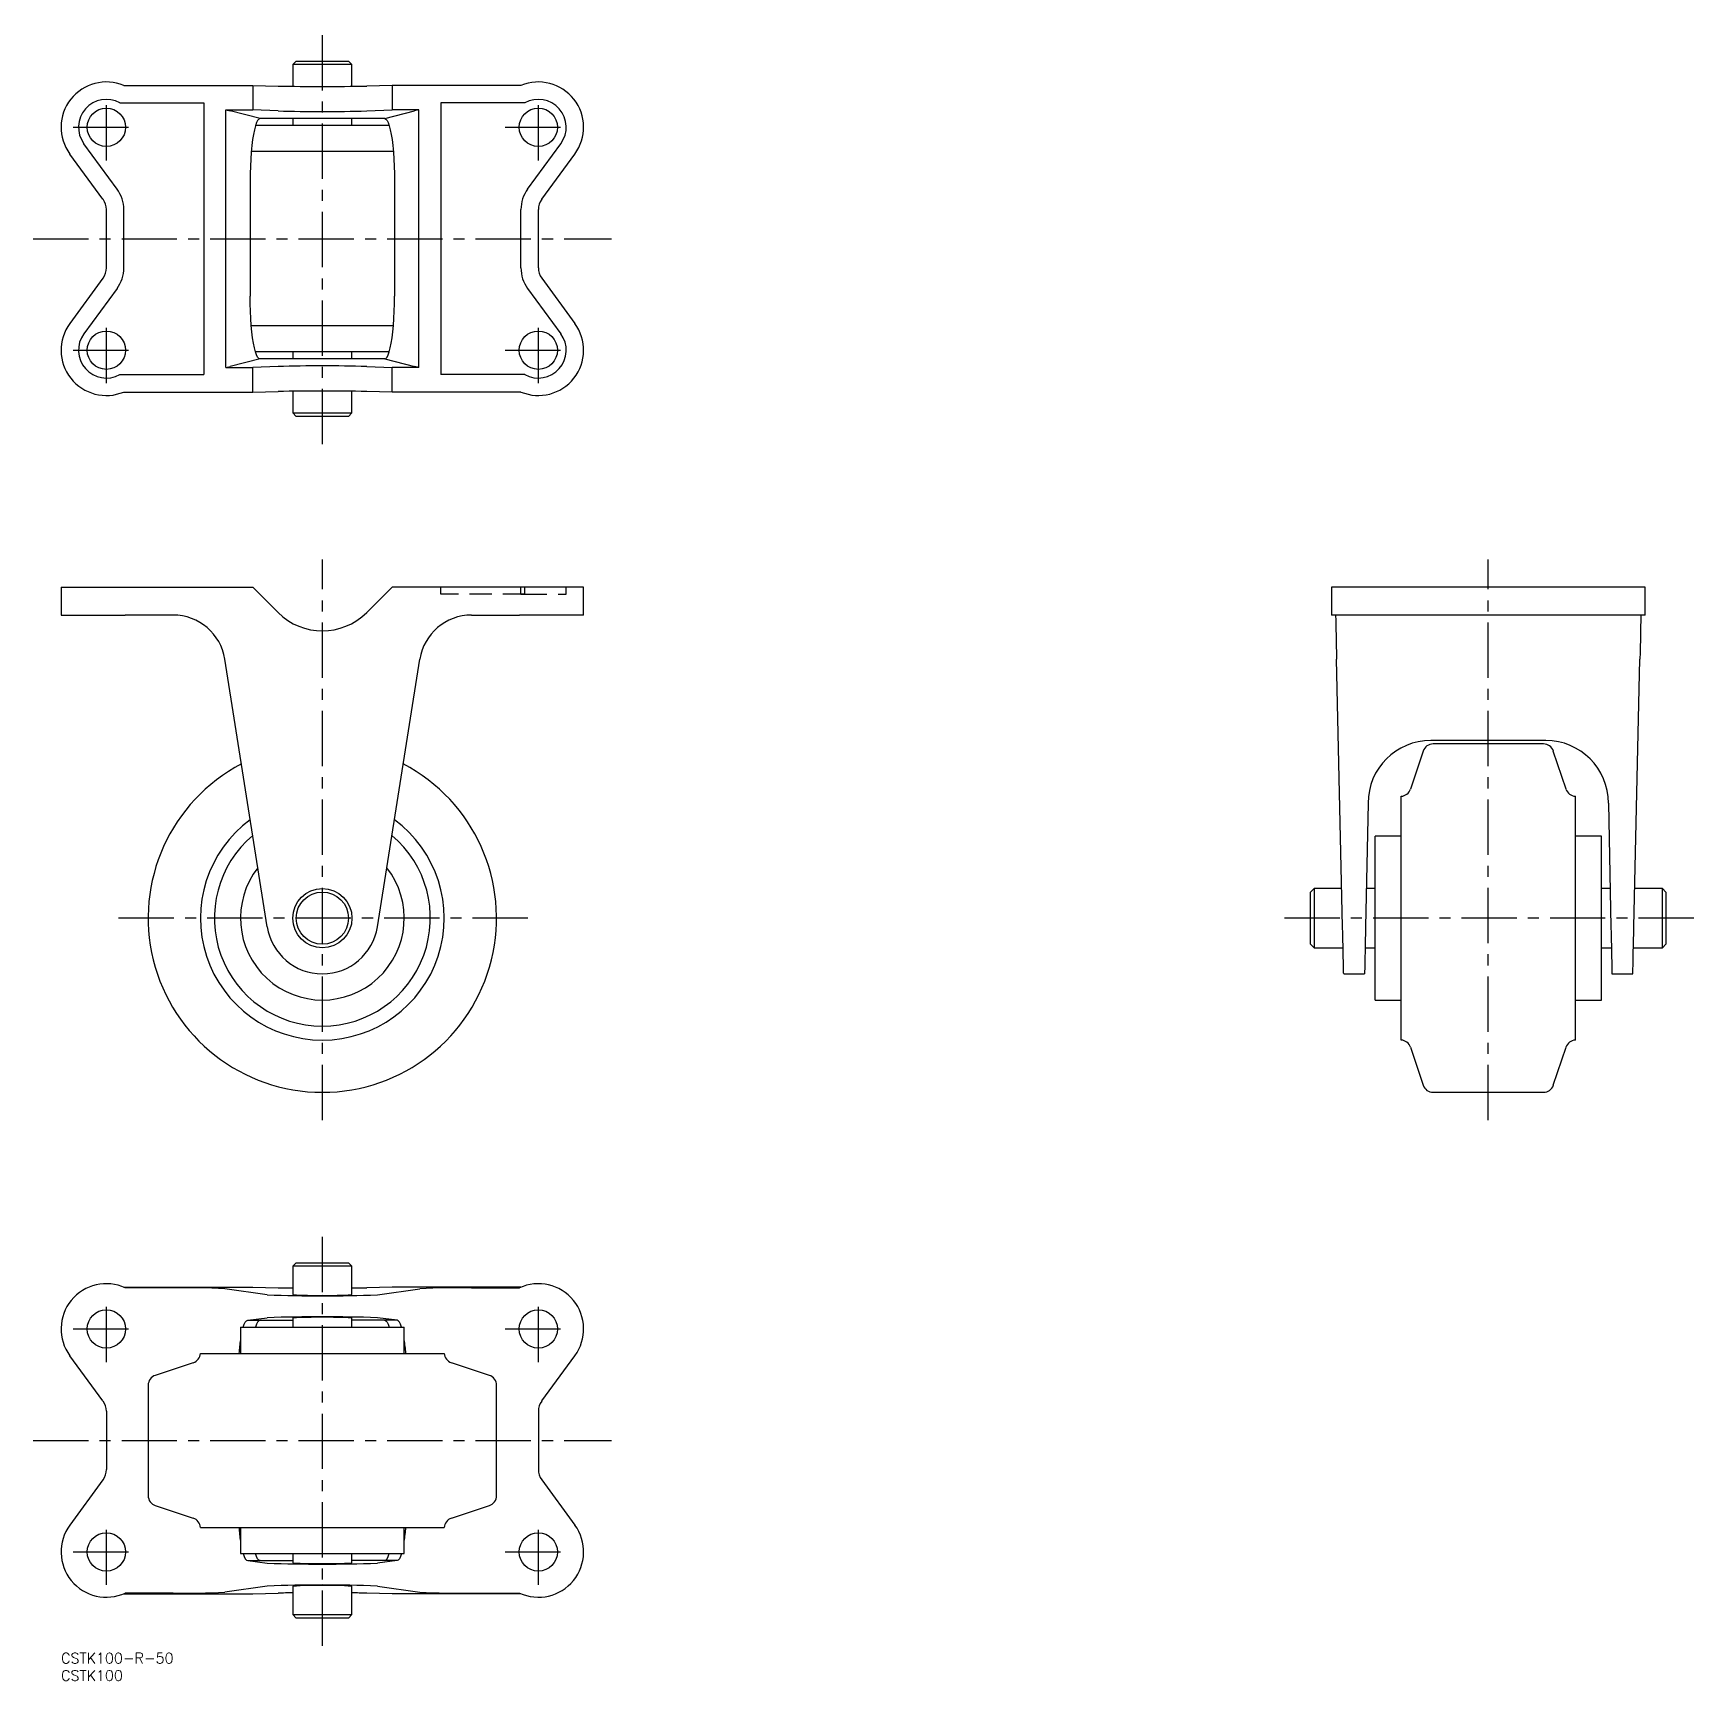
# Model space of a CAD drawing. Extents: x -8 to 469, y -8 to 465.
import ezdxf

# ---------------------------------------------------------------- set-up
doc = ezdxf.new("R2010")
doc.units = 0
doc.header["$LTSCALE"] = 0.5
doc.linetypes.add('CENTER', pattern=[50.8, 31.75, -6.35, 6.35, -6.35])
doc.linetypes.add('DASHED', pattern=[19.05, 12.7, -6.35])
for name, color, linetype in [('MSM_CENTER', 1, 'CENTER'), ('MSM_CONTINUOUS', 7, 'CONTINUOUS'), ('MSM_DASHED', 4, 'DASHED'), ('MSM_PART_NUMBER', 7, 'CONTINUOUS')]:
    doc.layers.add(name, color=color, linetype=linetype)
doc.styles.get("Standard").update_dxf_attribs({"font": 'txt.shx', "height": 3, "bigfont": 'bigfont.shx'})

# ---------------------------------------------------------------- blocks, each defined once
blk = doc.blocks.new('*U2')
at = {"layer": 'MSM_PART_NUMBER'}
blk.add_text('CSTK100-R-50', height=3, dxfattribs=at).set_placement((0, -3))
blk = doc.blocks.new('*U3')
at = {"layer": 'MSM_PART_NUMBER'}
blk.add_text('CSTK100', height=3, dxfattribs=at).set_placement((0, -8))

msp = doc.modelspace()

# ---------------------------------------------------------------- linework, layer by layer
at = {"layer": 'MSM_CENTER'}
for p, q in [((75, 346.97), (75, 464.97)), ((13, 428.47), (13, 447.47)), ((137, 428.47), (137, 447.47)), ((3.5, 437.97), (22.5, 437.97)), ((127.5, 437.97), (146.5, 437.97)), ((-8, 405.97), (158, 405.97)), ((13, 364.47), (13, 383.47)), ((137, 364.47), (137, 383.47)), ((3.5, 373.97), (22.5, 373.97)), ((127.5, 373.97), (146.5, 373.97)), ((75, 152.93), (75, 313.93)), ((409.68, 152.93), (409.68, 313.93)), ((134, 210.93), (16, 210.93)), ((468.68, 210.93), (350.68, 210.93)), ((75, 2), (75, 120)), ((13, 83.5), (13, 102.5)), ((137, 83.5), (137, 102.5)), ((3.5, 93), (22.5, 93)), ((127.5, 93), (146.5, 93)), ((-8, 61), (158, 61)), ((13, 19.5), (13, 38.5)), ((137, 19.5), (137, 38.5)), ((3.5, 29), (22.5, 29)), ((127.5, 29), (146.5, 29))]:
    msp.add_line(p, q, dxfattribs=at)
at = {"layer": 'MSM_CONTINUOUS'}
for p, q in [((67.5, 456.97), (66.5, 455.97)), ((66.5, 455.97), (66.5, 449.74)), ((83.5, 455.97), (66.5, 455.97)), ((67.5, 456.97), (82.5, 456.97)), ((83.5, 455.97), (82.5, 456.97)), ((83.5, 449.74), (83.5, 455.97)), ((18, 449.97), (55, 449.97)), ((55, 449.97), (55, 442.97)), ((55, 449.97), (62.27, 449.81)), ((95, 449.97), (87.73, 449.81)), ((132, 449.97), (95, 449.97)), ((95, 449.97), (95, 442.97)), ((16.87, 444.97), (41, 444.97)), ((41, 444.97), (41, 366.97)), ((133.13, 444.97), (109, 444.97)), ((109, 444.97), (109, 366.97)), ((47.27, 442.97), (55, 442.97)), ((47.27, 368.97), (47.27, 442.97)), ((47.27, 442.97), (48.54, 442.65)), ((57.11, 440.47), (48.54, 442.65)), ((62.27, 442.68), (55, 442.97)), ((56.1, 439.3), (55.78, 438.41)), ((56.43, 439.95), (56.1, 439.3)), ((56.77, 440.34), (56.43, 439.95)), ((57.11, 440.47), (56.77, 440.34)), ((92.89, 440.47), (57.11, 440.47)), ((66.5, 440.47), (66.5, 438.47)), ((83.5, 438.47), (83.5, 440.47)), ((87.73, 442.68), (95, 442.97)), ((92.89, 440.47), (101.46, 442.65)), ((92.89, 440.47), (93.23, 440.34)), ((93.23, 440.34), (93.57, 439.95)), ((93.57, 439.95), (93.9, 439.3)), ((93.9, 439.3), (94.22, 438.41)), ((102.73, 442.97), (95, 442.97)), ((102.73, 442.97), (101.46, 442.65)), ((102.73, 368.97), (102.73, 442.97)), ((54.97, 434.41), (54.76, 432.69)), ((55.22, 435.94), (54.97, 434.41)), ((55.49, 437.28), (55.22, 435.94)), ((55.78, 438.41), (55.49, 437.28)), ((94.2, 438.47), (55.8, 438.47)), ((94.22, 438.41), (94.51, 437.28)), ((94.51, 437.28), (94.78, 435.94)), ((94.78, 435.94), (95.03, 434.41)), ((95.03, 434.41), (95.24, 432.69)), ((12.03, 417.29), (2.51, 430.29)), ((16.07, 420.24), (6.55, 433.24)), ((54.58, 430.83), (54.44, 428.85)), ((54.76, 432.69), (54.58, 430.83)), ((95.41, 430.97), (54.59, 430.97)), ((95.24, 432.69), (95.42, 430.83)), ((95.42, 430.83), (95.56, 428.85)), ((133.93, 420.24), (143.45, 433.24)), ((137.97, 417.29), (147.49, 430.29)), ((54.27, 424.64), (54.25, 422.47)), ((54.34, 426.78), (54.27, 424.64)), ((54.44, 428.85), (54.34, 426.78)), ((95.56, 428.85), (95.66, 426.78)), ((95.66, 426.78), (95.73, 424.64)), ((95.73, 424.64), (95.75, 422.47)), ((54.25, 422.47), (54.25, 389.47)), ((95.75, 422.47), (95.75, 389.47)), ((13, 397.61), (13, 414.33)), ((18, 397.61), (18, 414.33)), ((132, 397.61), (132, 414.33)), ((137, 397.61), (137, 414.33)), ((12.03, 394.65), (2.51, 381.65)), ((16.07, 391.7), (6.55, 378.7)), ((133.93, 391.7), (143.45, 378.7)), ((137.97, 394.65), (147.49, 381.65)), ((54.27, 387.3), (54.25, 389.47)), ((54.34, 385.16), (54.27, 387.3)), ((95.66, 385.16), (95.73, 387.3)), ((95.73, 387.3), (95.75, 389.47)), ((54.44, 383.09), (54.34, 385.16)), ((54.58, 381.1), (54.44, 383.09)), ((95.42, 381.1), (95.56, 383.09)), ((95.56, 383.09), (95.66, 385.16)), ((54.76, 379.24), (54.58, 381.1)), ((95.41, 380.97), (54.59, 380.97)), ((54.97, 377.53), (54.76, 379.24)), ((55.22, 376), (54.97, 377.53)), ((94.78, 376), (95.03, 377.53)), ((95.03, 377.53), (95.24, 379.24)), ((95.24, 379.24), (95.42, 381.1)), ((55.49, 374.66), (55.22, 376)), ((55.78, 373.53), (55.49, 374.66)), ((56.1, 372.64), (55.78, 373.53)), ((94.2, 373.47), (55.8, 373.47)), ((56.43, 371.99), (56.1, 372.64)), ((56.77, 371.6), (56.43, 371.99)), ((66.5, 373.47), (66.5, 371.47)), ((83.5, 371.47), (83.5, 373.47)), ((93.23, 371.6), (93.57, 371.99)), ((93.57, 371.99), (93.9, 372.64)), ((93.9, 372.64), (94.22, 373.53)), ((94.22, 373.53), (94.51, 374.66)), ((94.51, 374.66), (94.78, 376)), ((47.27, 368.97), (48.54, 369.29)), ((47.27, 368.97), (55, 368.97)), ((57.11, 371.47), (48.54, 369.29)), ((62.27, 369.26), (55, 368.97)), ((55, 361.97), (55, 368.97)), ((57.11, 371.47), (56.77, 371.6)), ((92.89, 371.47), (57.11, 371.47)), ((87.73, 369.26), (95, 368.97)), ((92.89, 371.47), (93.23, 371.6)), ((92.89, 371.47), (101.46, 369.29)), ((95, 361.97), (95, 368.97)), ((102.73, 368.97), (95, 368.97)), ((102.73, 368.97), (101.46, 369.29)), ((16.87, 366.97), (41, 366.97)), ((133.13, 366.97), (109, 366.97)), ((18, 361.97), (55, 361.97)), ((55, 361.97), (62.27, 362.13)), ((66.5, 362.2), (66.5, 355.97)), ((83.5, 355.97), (83.5, 362.2)), ((95, 361.97), (87.73, 362.13)), ((132, 361.97), (95, 361.97)), ((66.5, 355.97), (67.5, 354.97)), ((66.5, 355.97), (83.5, 355.97)), ((82.5, 354.97), (67.5, 354.97)), ((82.5, 354.97), (83.5, 355.97)), ((0, 305.93), (0, 297.93)), ((0, 305.93), (18, 305.93)), ((18, 305.93), (55, 305.93)), ((55, 305.93), (62.27, 298.66)), ((95, 305.93), (87.73, 298.66)), ((132, 305.93), (95, 305.93)), ((150, 305.93), (132, 305.93)), ((150, 297.93), (150, 305.93)), ((364.68, 305.93), (364.68, 297.93)), ((454.68, 305.93), (364.68, 305.93)), ((454.68, 297.93), (454.68, 305.93)), ((0, 297.93), (18.41, 297.93)), ((32.19, 297.93), (18.41, 297.93)), ((117.81, 297.93), (131.59, 297.93)), ((150, 297.93), (131.59, 297.93)), ((454.68, 297.93), (364.68, 297.93)), ((365.86, 297.93), (365.86, 297.81)), ((365.86, 297.81), (365.87, 297.44)), ((365.87, 297.44), (365.88, 296.83)), ((365.88, 296.83), (365.9, 296)), ((365.9, 296), (365.93, 294.94)), ((453.46, 296), (453.43, 294.94)), ((453.47, 296.83), (453.46, 296)), ((453.49, 297.44), (453.47, 296.83)), ((453.5, 297.81), (453.49, 297.44)), ((453.5, 297.93), (453.5, 297.81)), ((365.93, 294.94), (365.95, 293.69)), ((365.95, 293.69), (365.99, 292.26)), ((365.99, 292.26), (366.02, 290.68)), ((453.37, 292.26), (453.34, 290.68)), ((453.4, 293.69), (453.37, 292.26)), ((453.43, 294.94), (453.4, 293.69)), ((366.02, 290.68), (366.06, 288.97)), ((366.06, 288.97), (366.1, 287.16)), ((366.1, 287.16), (366.14, 285.28)), ((453.26, 287.16), (453.21, 285.28)), ((453.3, 288.97), (453.26, 287.16)), ((453.34, 290.68), (453.3, 288.97)), ((59.2, 208.43), (47.01, 285.28)), ((90.8, 208.43), (102.99, 285.28)), ((367.88, 208.43), (366.14, 285.28)), ((451.48, 208.43), (453.21, 285.28)), ((391, 258.88), (387.36, 247.98)), ((426.18, 261.93), (393.18, 261.93)), ((425.52, 260.93), (393.84, 260.93)), ((432, 247.98), (428.36, 258.88)), ((375.18, 243.93), (374.45, 208.43)), ((384.68, 175.93), (384.68, 245.93)), ((434.68, 175.93), (434.68, 245.93)), ((444.18, 243.93), (444.9, 208.43)), ((384.68, 234.43), (377.18, 234.43)), ((377.18, 187.43), (377.18, 234.43)), ((442.18, 234.43), (434.68, 234.43)), ((442.18, 187.43), (442.18, 234.43)), ((359.68, 219.43), (358.68, 218.43)), ((367.63, 219.43), (359.68, 219.43)), ((359.68, 219.43), (359.68, 202.43)), ((377.18, 219.43), (374.68, 219.43)), ((444.68, 219.43), (442.18, 219.43)), ((459.68, 219.43), (451.73, 219.43)), ((460.68, 218.43), (459.68, 219.43)), ((459.68, 202.43), (459.68, 219.43)), ((358.68, 203.43), (358.68, 218.43)), ((460.68, 218.43), (460.68, 203.43)), ((367.92, 206.51), (367.88, 208.43)), ((367.96, 204.66), (367.92, 206.51)), ((374.42, 206.51), (374.38, 204.66)), ((374.45, 208.43), (374.42, 206.51)), ((444.9, 208.43), (444.94, 206.51)), ((444.94, 206.51), (444.98, 204.66)), ((451.4, 204.66), (451.44, 206.51)), ((451.44, 206.51), (451.48, 208.43)), ((358.68, 203.43), (359.68, 202.43)), ((359.68, 202.43), (368.01, 202.43)), ((368, 202.9), (367.96, 204.66)), ((368.04, 201.26), (368, 202.9)), ((368.07, 199.77), (368.04, 201.26)), ((374.31, 201.26), (374.28, 199.77)), ((374.34, 202.9), (374.31, 201.26)), ((374.33, 202.43), (377.18, 202.43)), ((374.38, 204.66), (374.34, 202.9)), ((442.18, 202.43), (445.03, 202.43)), ((444.98, 204.66), (445.02, 202.9)), ((445.02, 202.9), (445.05, 201.26)), ((445.05, 201.26), (445.08, 199.77)), ((451.29, 199.77), (451.32, 201.26)), ((451.32, 201.26), (451.36, 202.9)), ((451.35, 202.43), (459.68, 202.43)), ((451.36, 202.9), (451.4, 204.66)), ((459.68, 202.43), (460.68, 203.43)), ((368.1, 198.45), (368.07, 199.77)), ((368.13, 197.32), (368.1, 198.45)), ((368.15, 196.39), (368.13, 197.32)), ((368.16, 195.68), (368.15, 196.39)), ((368.17, 195.21), (368.16, 195.68)), ((374.19, 195.68), (374.18, 195.21)), ((374.21, 196.39), (374.19, 195.68)), ((374.23, 197.32), (374.21, 196.39)), ((374.25, 198.45), (374.23, 197.32)), ((374.28, 199.77), (374.25, 198.45)), ((445.08, 199.77), (445.11, 198.45)), ((445.11, 198.45), (445.13, 197.32)), ((445.13, 197.32), (445.15, 196.39)), ((445.15, 196.39), (445.16, 195.68)), ((445.16, 195.68), (445.17, 195.21)), ((451.19, 195.21), (451.2, 195.68)), ((451.2, 195.68), (451.21, 196.39)), ((451.21, 196.39), (451.23, 197.32)), ((451.23, 197.32), (451.26, 198.45)), ((451.26, 198.45), (451.29, 199.77)), ((368.18, 194.96), (368.17, 195.21)), ((368.18, 194.93), (368.18, 194.96)), ((368.18, 194.93), (374.18, 194.93)), ((374.18, 195.21), (374.18, 194.96)), ((374.18, 194.96), (374.18, 194.93)), ((445.17, 195.21), (445.18, 194.96)), ((445.18, 194.96), (445.18, 194.93)), ((445.18, 194.93), (451.18, 194.93)), ((451.18, 194.96), (451.19, 195.21)), ((451.18, 194.93), (451.18, 194.96)), ((377.18, 187.43), (384.68, 187.43)), ((434.68, 187.43), (442.18, 187.43)), ((387.36, 173.89), (391, 162.99)), ((428.36, 162.99), (432, 173.89)), ((393.84, 160.93), (425.52, 160.93)), ((67.5, 112), (66.5, 111)), ((66.5, 111), (66.5, 102.86)), ((83.5, 111), (66.5, 111)), ((67.5, 112), (82.5, 112)), ((83.5, 111), (82.5, 112)), ((83.5, 102.86), (83.5, 111)), ((18, 105), (55, 105)), ((55, 105), (62.27, 104.84)), ((95, 105), (87.73, 104.84)), ((132, 105), (95, 105)), ((32.19, 104.82), (18.41, 104.82)), ((59.2, 102.8), (47.01, 104.53)), ((90.8, 102.8), (102.99, 104.53)), ((117.81, 104.82), (131.59, 104.82)), ((52.88, 94.98), (53.22, 95.37)), ((53.22, 95.37), (53.57, 95.5)), ((53.57, 95.5), (59.2, 96.22)), ((53.57, 95.5), (66.5, 95.5)), ((56.77, 95.37), (56.43, 94.98)), ((57.11, 95.5), (56.77, 95.37)), ((66.5, 96.17), (66.5, 93.5)), ((83.5, 93.5), (83.5, 96.17)), ((96.43, 95.5), (83.5, 95.5)), ((96.43, 95.5), (90.8, 96.22)), ((92.89, 95.5), (93.23, 95.37)), ((93.23, 95.37), (93.57, 94.98)), ((96.78, 95.37), (96.43, 95.5)), ((97.12, 94.98), (96.78, 95.37)), ((51.5, 93.5), (51.5, 86)), ((51.5, 93.5), (98.5, 93.5)), ((52.26, 93.5), (52.55, 94.33)), ((52.55, 94.33), (52.88, 94.98)), ((56.1, 94.33), (55.8, 93.5)), ((56.43, 94.98), (56.1, 94.33)), ((93.57, 94.98), (93.9, 94.33)), ((93.9, 94.33), (94.2, 93.5)), ((97.45, 94.33), (97.12, 94.98)), ((97.74, 93.5), (97.45, 94.33)), ((98.5, 86), (98.5, 93.5)), ((40, 86), (110, 86)), ((12.03, 72.32), (2.51, 85.32)), ((37.95, 83.32), (27.05, 79.68)), ((122.95, 79.68), (112.05, 83.32)), ((137.97, 72.32), (147.49, 85.32)), ((25, 76.84), (25, 45.16)), ((125, 45.16), (125, 76.84)), ((13, 69.36), (13, 52.64)), ((137, 69.36), (137, 52.64)), ((12.03, 49.68), (2.51, 36.68)), ((137.97, 49.68), (147.49, 36.68)), ((27.05, 42.32), (37.95, 38.68)), ((112.05, 38.68), (122.95, 42.32)), ((40, 36), (110, 36)), ((51.5, 36), (51.5, 28.5)), ((98.5, 28.5), (98.5, 36)), ((51.5, 28.5), (98.5, 28.5)), ((52.26, 28.5), (52.55, 27.67)), ((52.55, 27.67), (52.88, 27.02)), ((52.88, 27.02), (53.22, 26.63)), ((53.22, 26.63), (53.57, 26.5)), ((53.57, 26.5), (59.2, 25.78)), ((53.57, 26.5), (66.5, 26.5)), ((56.1, 27.67), (55.8, 28.5)), ((56.43, 27.02), (56.1, 27.67)), ((56.77, 26.63), (56.43, 27.02)), ((57.11, 26.5), (56.77, 26.63)), ((66.5, 28.5), (66.5, 25.83)), ((83.5, 25.83), (83.5, 28.5)), ((96.43, 26.5), (83.5, 26.5)), ((96.43, 26.5), (90.8, 25.78)), ((92.89, 26.5), (93.23, 26.63)), ((93.23, 26.63), (93.57, 27.02)), ((93.57, 27.02), (93.9, 27.67)), ((93.9, 27.67), (94.2, 28.5)), ((96.78, 26.63), (96.43, 26.5)), ((97.12, 27.02), (96.78, 26.63)), ((97.45, 27.67), (97.12, 27.02)), ((97.74, 28.5), (97.45, 27.67)), ((59.2, 19.2), (47.01, 17.47)), ((66.5, 19.14), (66.5, 11)), ((83.5, 11), (83.5, 19.14)), ((90.8, 19.2), (102.99, 17.47)), ((18, 17), (55, 17)), ((32.19, 17.18), (18.41, 17.18)), ((55, 17), (62.27, 17.16)), ((95, 17), (87.73, 17.16)), ((132, 17), (95, 17)), ((117.81, 17.18), (131.59, 17.18)), ((66.5, 11), (67.5, 10)), ((66.5, 11), (83.5, 11)), ((82.5, 10), (67.5, 10)), ((82.5, 10), (83.5, 11))]:
    msp.add_line(p, q, dxfattribs=at)
for centre, radius in [((13, 437.97), 5.5), ((137, 437.97), 5.5), ((13, 373.97), 5.5), ((137, 373.97), 5.5), ((75, 210.93), 8.5), ((75, 210.93), 7.5), ((13, 93), 5.5), ((137, 93), 5.5), ((13, 29), 5.5), ((137, 29), 5.5)]:
    msp.add_circle(centre, radius, dxfattribs=at)
for centre, radius, start, end in [((13, 437.97), 13, 67.3801, 216.2215), ((75, 1131.19), 681.5, 268.92987, 271.07013), ((137, 437.97), 13, 323.7785, 112.6199), ((13, 437.97), 8, 61.045, 216.2215), ((137, 437.97), 8, 323.7785, 118.955), ((75, 823.19), 380.72, 268.0842, 271.9158), ((8, 414.33), 10, 0, 36.2215), ((142, 414.33), 10, 143.7785, 180), ((8, 414.33), 5, 0, 36.2215), ((142, 414.33), 5, 143.7785, 180), ((8, 397.61), 5, 323.7785, 0), ((8, 397.61), 10, 323.7785, 0), ((142, 397.61), 10, 180, 216.2215), ((142, 397.61), 5, 180, 216.2215), ((13, 373.97), 13, 143.7785, 292.6199), ((137, 373.97), 13, 247.3801, 36.2215), ((13, 373.97), 8, 143.7785, 298.955), ((137, 373.97), 8, 241.045, 36.2215), ((75, -11.25), 380.72, 88.0842, 91.9158), ((75, -319.25), 681.5, 88.92987, 91.07013), ((32.19, 282.93), 15, 9.0132, 90), ((75, 311.39), 18, 225, 315), ((117.81, 282.93), 15, 90, 170.9868), ((393.18, 243.93), 18, 90, 180), ((393.84, 257.93), 3, 90, 161.5651), ((425.52, 257.93), 3, 18.4349, 90), ((426.18, 243.93), 18, 0, 90), ((75, 210.93), 50, 117.6761, 62.3239), ((384.52, 248.93), 3, 273.1293, 341.5651), ((434.84, 248.93), 3, 198.4349, 266.8707), ((75, 210.93), 35, 126.2161, 53.7839), ((75, 210.93), 31, 130.0861, 49.9138), ((75, 210.93), 23.5, 141.9234, 38.0766), ((75, 210.93), 16, 189.0132, 350.9868), ((384.52, 172.94), 3, 18.4349, 86.8707), ((434.84, 172.94), 3, 93.1293, 161.5651), ((393.84, 163.93), 3, 198.4349, 270), ((425.52, 163.93), 3, 270, 341.5651), ((13, 93), 13, 65.3974, 216.2215), ((137, 93), 13, 323.7785, 114.6026), ((35.44, -111.52), 216.37, 86.936, 90.8605), ((75, 512.83), 410.33, 267.7929, 272.2071), ((71.12, 507.25), 402.51, 268.7411, 269.3431), ((72.68, 188.68), 86.04, 265.8777, 271.5419), ((77.32, 188.68), 86.04, 268.4581, 274.1223), ((78.27, 544.04), 439.3, 270.6821, 271.2337), ((114.56, -111.52), 216.37, 89.1395, 93.064), ((75, -356.31), 452.81, 88.0001, 91.9999), ((75, -111.24), 207.59, 87.6533, 92.3467), ((37, 86.16), 3, 288.4349, 356.8707), ((107.67, 81.48), 56.81, 171.451, 175.439), ((42.33, 81.48), 56.81, 4.561, 8.549), ((113, 86.16), 3, 183.1293, 251.5651), ((28, 76.84), 3, 108.4349, 180), ((122, 76.84), 3, 0, 71.5651), ((8, 69.36), 5, 0, 36.2215), ((142, 69.36), 5, 143.7785, 180), ((8, 52.64), 5, 323.7785, 0), ((142, 52.64), 5, 180, 216.2215), ((28, 45.16), 3, 180, 251.5651), ((122, 45.16), 3, 288.4349, 0), ((37, 35.84), 3, 3.1293, 71.5651), ((113, 35.84), 3, 108.4349, 176.8707), ((13, 29), 13, 143.7785, 294.6026), ((107.67, 40.52), 56.81, 184.561, 188.549), ((42.33, 40.52), 56.81, 351.451, 355.439), ((137, 29), 13, 245.3974, 36.2215), ((75, 478.31), 452.81, 268.0001, 271.9999), ((75, 233.24), 207.59, 267.6533, 272.3467), ((75, -390.83), 410.33, 87.7929, 92.2071), ((72.68, -66.68), 86.04, 88.4581, 94.1223), ((77.32, -66.68), 86.04, 85.8777, 91.5419), ((35.44, 233.52), 216.37, 269.1395, 273.064), ((71.12, -385.25), 402.51, 90.6569, 91.2589), ((78.27, -422.04), 439.3, 88.7663, 89.3179), ((114.56, 233.52), 216.37, 266.936, 270.8605)]:
    msp.add_arc(centre, radius, start, end, dxfattribs=at)
at = {"layer": 'MSM_DASHED'}
for p, q in [((109, 303.93), (109, 305.93)), ((132, 303.93), (132, 305.93)), ((133.13, 303.93), (133.13, 305.93)), ((145, 303.93), (145, 305.93)), ((133.13, 303.93), (109, 303.93)), ((132, 303.93), (133.93, 303.93)), ((133.13, 303.93), (144.97, 303.93))]:
    msp.add_line(p, q, dxfattribs=at)

# ---------------------------------------------------------------- block references
at = {"layer": 'MSM_CONTINUOUS'}
for name in ['*U2', '*U3']:
    msp.add_blockref(name, (0, 0), dxfattribs=at)

doc.saveas('drawing.dxf')
